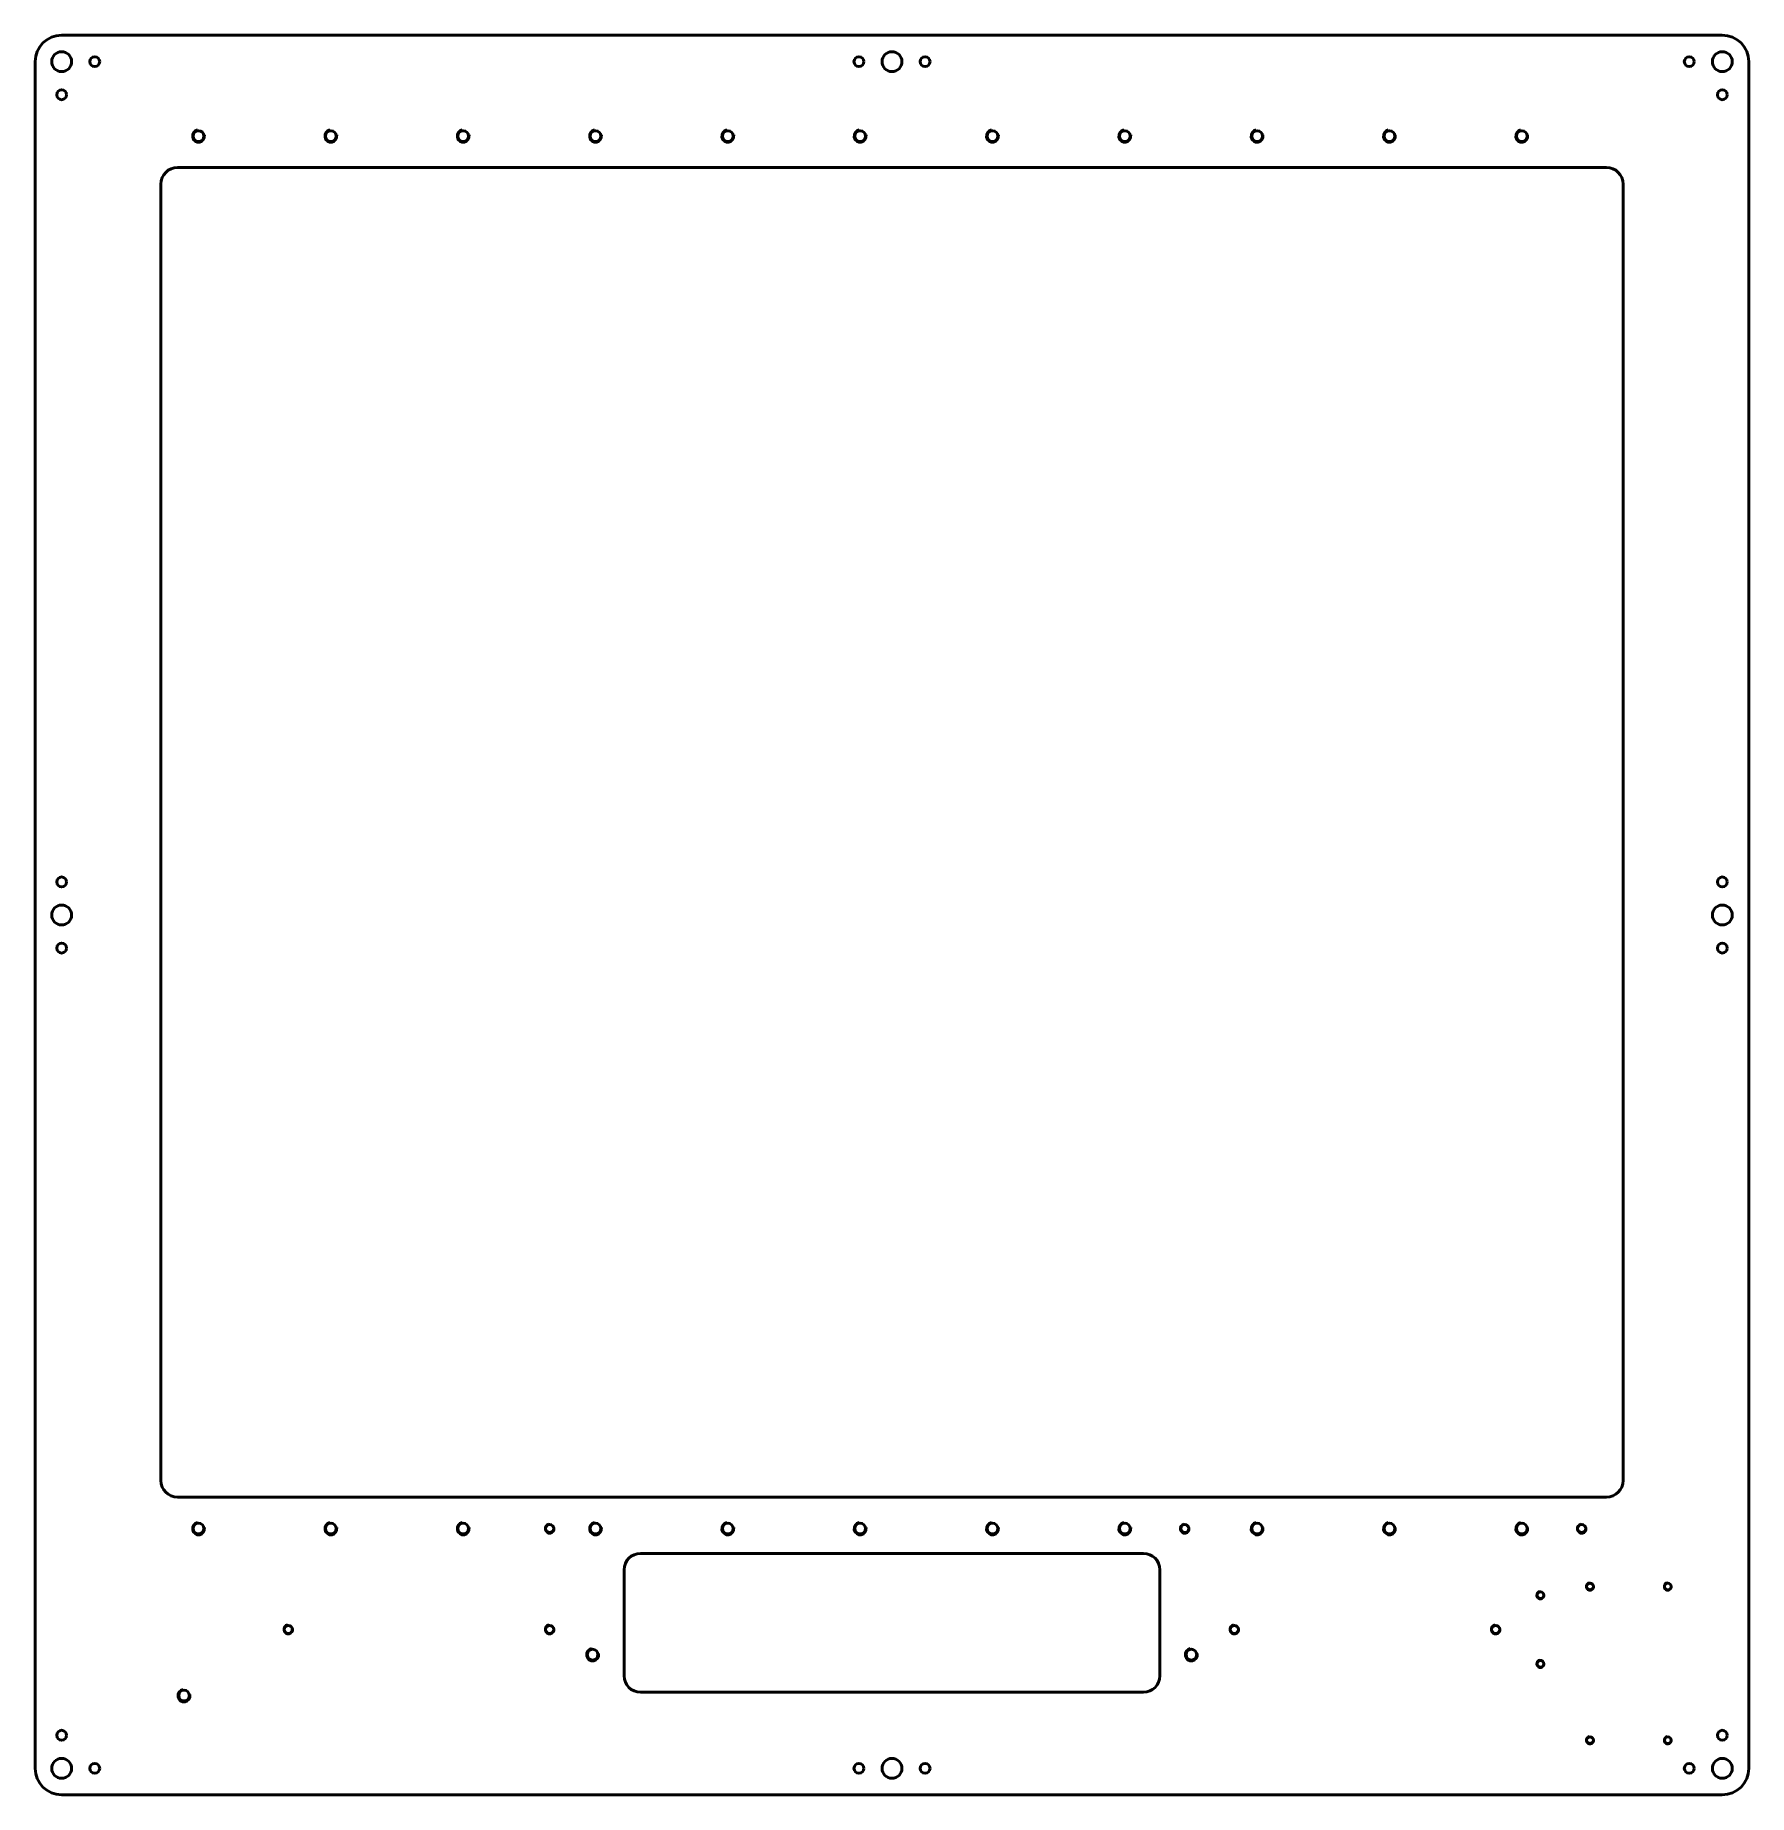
# Model space of a CAD drawing. Header units: millimetres. Extents: x 166 to 684, y 29 to 561.
import ezdxf

# ---------------------------------------------------------------- set-up
doc = ezdxf.new("R2010")
doc.units = ezdxf.units.MM
doc.layers.add('Sichtbar (ISO)', color=7, linetype='Continuous', lineweight=50)
doc.layers.add('Sichtbar schmal (ISO)', color=7, linetype='Continuous', lineweight=35)

msp = doc.modelspace()

# ---------------------------------------------------------------- linework, layer by layer
at = {"layer": 'Sichtbar (ISO)'}
for p, q in [((676.25, 560.62), (174.25, 560.62)), ((166.25, 552.62), (166.25, 36.62)), ((684.25, 36.62), (684.25, 552.62)), ((209.25, 520.62), (641.25, 520.62)), ((204.25, 123.62), (204.25, 515.62)), ((646.25, 515.62), (646.25, 123.62)), ((641.25, 118.62), (209.25, 118.62)), ((349.25, 101.62), (501.25, 101.62)), ((344.25, 64.62), (344.25, 96.62)), ((506.25, 96.62), (506.25, 64.62)), ((501.25, 59.62), (349.25, 59.62)), ((174.25, 28.62), (676.25, 28.62))]:
    msp.add_line(p, q, dxfattribs=at)
for centre, radius in [((174.25, 552.62), 3), ((184.25, 552.62), 1.5), ((415.25, 552.62), 1.5), ((425.25, 552.62), 3), ((435.25, 552.62), 1.5), ((666.25, 552.62), 1.5), ((676.25, 552.62), 3), ((174.25, 542.62), 1.5), ((676.25, 542.62), 1.5), ((215.63, 530.12), 1.62), ((255.63, 530.12), 1.62), ((295.63, 530.12), 1.62), ((335.63, 530.12), 1.62), ((375.63, 530.12), 1.62), ((415.63, 530.12), 1.62), ((455.63, 530.12), 1.62), ((495.63, 530.12), 1.62), ((535.63, 530.12), 1.62), ((575.63, 530.12), 1.62), ((615.63, 530.12), 1.62), ((174.25, 304.62), 1.5), ((676.25, 304.62), 1.5), ((174.25, 294.62), 3), ((676.25, 294.62), 3), ((174.25, 284.62), 1.5), ((676.25, 284.62), 1.5), ((215.63, 109.12), 1.62), ((255.63, 109.12), 1.62), ((295.63, 109.12), 1.62), ((321.75, 109.12), 1.23), ((335.63, 109.12), 1.62), ((375.63, 109.12), 1.62), ((415.63, 109.12), 1.62), ((455.63, 109.12), 1.62), ((495.63, 109.12), 1.62), ((513.75, 109.12), 1.23), ((535.63, 109.12), 1.62), ((575.63, 109.12), 1.62), ((615.63, 109.12), 1.62), ((633.75, 109.12), 1.23), ((636.25, 91.62), 1.01), ((659.75, 91.62), 1.01), ((621.25, 89), 1.01), ((242.75, 78.62), 1.23), ((321.75, 78.62), 1.23), ((528.75, 78.62), 1.23), ((607.75, 78.62), 1.23), ((334.75, 71), 1.62), ((515.75, 71), 1.62), ((621.25, 68.25), 1.01), ((211.25, 58.62), 1.62), ((174.25, 46.62), 1.5), ((676.25, 46.62), 1.5), ((636.25, 45.12), 1.01), ((659.75, 45.12), 1.01), ((174.25, 36.62), 3), ((184.25, 36.62), 1.5), ((415.25, 36.62), 1.5), ((425.25, 36.62), 3), ((435.25, 36.62), 1.5), ((666.25, 36.62), 1.5), ((676.25, 36.62), 3)]:
    msp.add_circle(centre, radius, dxfattribs=at)
for centre, radius, start, end in [((174.25, 552.62), 8, 90, 180), ((676.25, 552.62), 8, 0, 90), ((209.25, 515.62), 5, 90, 180), ((641.25, 515.62), 5, 0, 90), ((209.25, 123.62), 5, 180, 270), ((641.25, 123.62), 5, 270, 0), ((349.25, 96.62), 5, 90, 180), ((501.25, 96.62), 5, 0, 90), ((349.25, 64.62), 5, 180, 270), ((501.25, 64.62), 5, 270, 0), ((174.25, 36.62), 8, 180, 270), ((676.25, 36.62), 8, 270, 0)]:
    msp.add_arc(centre, radius, start, end, dxfattribs=at)
at = {"layer": 'Sichtbar schmal (ISO)'}
for centre, radius in [((215.63, 530.12), 2), ((255.63, 530.12), 2), ((295.63, 530.12), 2), ((335.63, 530.12), 2), ((375.63, 530.12), 2), ((415.63, 530.12), 2), ((455.63, 530.12), 2), ((495.63, 530.12), 2), ((535.63, 530.12), 2), ((575.63, 530.12), 2), ((615.63, 530.12), 2), ((215.63, 109.12), 2), ((255.63, 109.12), 2), ((295.63, 109.12), 2), ((321.75, 109.12), 1.5), ((335.63, 109.12), 2), ((375.63, 109.12), 2), ((415.63, 109.12), 2), ((455.63, 109.12), 2), ((495.63, 109.12), 2), ((513.75, 109.12), 1.5), ((535.63, 109.12), 2), ((575.63, 109.12), 2), ((615.63, 109.12), 2), ((633.75, 109.12), 1.5), ((636.25, 91.62), 1.25), ((659.75, 91.62), 1.25), ((621.25, 89), 1.25), ((242.75, 78.62), 1.5), ((321.75, 78.62), 1.5), ((528.75, 78.62), 1.5), ((607.75, 78.62), 1.5), ((334.75, 71), 2), ((515.75, 71), 2), ((621.25, 68.25), 1.25), ((211.25, 58.62), 2), ((636.25, 45.12), 1.25), ((659.75, 45.12), 1.25)]:
    msp.add_arc(centre, radius, 100, 10, dxfattribs=at)

doc.saveas('drawing.dxf')
